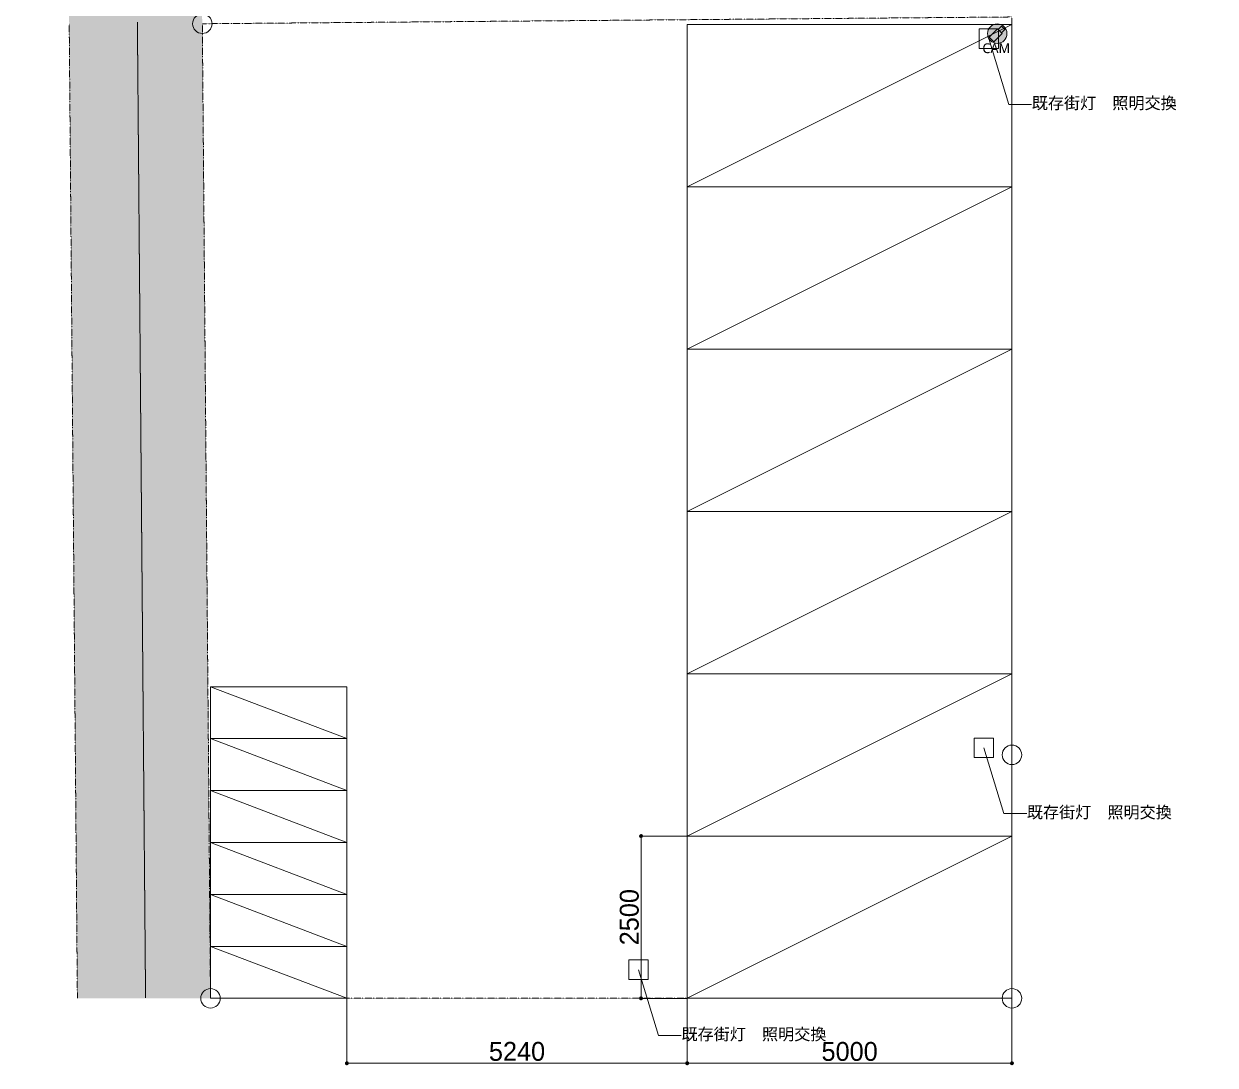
# Model space of a CAD drawing. Header units: millimetres. Extents: x -376000 to 292178, y -193032 to 188048.
# Drawn here: x -302425 to -284079, y 38031 to 54072 of the extents above; entities that cross this region are included whole.
import ezdxf

# ---------------------------------------------------------------- set-up
doc = ezdxf.new("R2010")
doc.units = ezdxf.units.MM
doc.header["$PDMODE"] = 1
doc.header["$PDSIZE"] = -2
doc.linetypes.add('ラインタイプ-6', pattern=[5.291531, 3.175, -1.058062, 0.352704, -0.705764])
doc.linetypes.add('一点鎖線', pattern=[9.144, 6.096, -0.762, 1.524, -0.762])
for name, color, linetype, lineweight, true_color in [('03_0.15', 7, 'Continuous', 15, 0x990099), ('04_0.10', 7, 'Continuous', 9, 0x0099ff), ('06一点鎖線', 7, 'ラインタイプ-6', 9, 0x9999ff), ('08_ハッチ・色', 7, 'Continuous', 5, 0x888888)]:
    doc.layers.add(name, color=color, linetype=linetype, lineweight=lineweight, true_color=true_color)
for name, color, linetype, lineweight in [('07_文字・記号', 7, 'Continuous', 9), ('_セキュリティー (2D)', 7, 'Continuous', 5), ('_塗（エリア） (2D)', 7, 'Continuous', 5), ('_天井プロット (2D)', 7, 'Continuous', 5), ('_平面図(既存部) (2D)', 7, 'Continuous', 5), ('_平面図（新設） (2D)', 7, 'Continuous', 5), ('_文字・記号 (2D)', 7, 'Continuous', 5), ('寸法', 7, 'Continuous', 5)]:
    doc.layers.add(name, color=color, linetype=linetype, lineweight=lineweight)
doc.styles.add('Helvetica', font='')
doc.styles.add('Hiragino Kaku Gothic Pro W3', font='', dxfattribs={"bigfont": 'Hiragino Kaku Gothic Pro W3'})
doc.styles.add('Hiragino Sans W3', font='', dxfattribs={"bigfont": 'Hiragino Sans W3'})
doc.styles.add('Yu Gothic UI', font='Yu Gothic UI.ttf')
doc.styles.get('Helvetica').set_extended_font_data('Helvetica')
doc.styles.get('Hiragino Kaku Gothic Pro W3').set_extended_font_data('Hiragino Kaku Gothic Pro W3')
doc.styles.get('Hiragino Sans W3').set_extended_font_data('Hiragino Sans W3')
doc.dimstyles.new('RGT', dxfattribs={"dimtxt": 161.781684, "dimasz": 0.999939, "dimexe": 0, "dimexo": 1, "dimgap": 0.5, "dimtad": 1, "dimdsep": 46, "dimtxsty": 'Hiragino Sans W3', "dimblk": 'DOT', "dimblk1": 'DOT', "dimblk2": 'DOT', "dimcen": 0, "dimazin": 0, "dimtfac": 1, "dimtix": 1, "dimtmove": 0, "dimatfit": 0, "dimldrblk": 'VW_FILLEDARROW', "dimfxl": 1, "dimfrac": 2, "dimtolj": 1, "dimarcsym": 0})

# ---------------------------------------------------------------- blocks, each defined once
blk = doc.blocks.new('塗（エリア） (2D)')
at = {"layer": '08_ハッチ・色', "linetype": 'Continuous', "lineweight": 0, "true_color": 0xeac0a9, "transparency": 33554483}
blk.add_hatch(color=31, dxfattribs=at).paths.add_polyline_path([(-299550, 39061), (-299676, 54073), (-300375, 73245), (-290384, 72465), (-282426, 72432), (-260354, 72432), (-260354, 79432), (-271390, 79432), (-282397, 79432), (-290097, 79464), (-294963, 79844), (-299830, 80224), (-302425, 80224), (-302425, 73245), (-302076, 63659), (-301726, 54073), (-301600, 39061)])
blk.add_hatch(color=31, dxfattribs=at).paths.add_polyline_path([(-299550, 39061), (-299676, 54073), (-300375, 73245), (-290384, 72465), (-282426, 72432), (-260354, 72432), (-260354, 79432), (-271390, 79432), (-282397, 79432), (-290097, 79464), (-294963, 79844), (-299830, 80224), (-302425, 80224), (-302425, 73245), (-302076, 63659), (-301726, 54073), (-301600, 39061)])
blk = doc.blocks.new('平面図(既存部) (2D)')
at = {"layer": '06一点鎖線', "color": 7, "lineweight": 9}
blk.add_line((-301726, 54073), (-301600.176, 39061.423), dxfattribs=at)
blk.add_line((-301726, 54073), (-301600.176, 39061.423), dxfattribs=at)
at = {"layer": '06一点鎖線', "color": 9, "linetype": '一点鎖線', "lineweight": 5, "true_color": 0xbbbbbb}
blk.add_line((-300676.16, 54096.533), (-300550.213, 39070.224), dxfattribs=at)
blk.add_line((-300676.16, 54096.533), (-300550.213, 39070.224), dxfattribs=at)
at = {"layer": '06一点鎖線', "color": 7, "lineweight": 9, "flags": 128}
blk.add_lwpolyline([(-299676, 54073), (-299550.176, 39061.423), (-287208.5, 39061.423), (-287208.5, 54177.5)], close=True, dxfattribs=at)
blk.add_lwpolyline([(-299676, 54073), (-299550.176, 39061.423), (-287208.5, 39061.423), (-287208.5, 54177.5)], close=True, dxfattribs=at)
at = {"layer": '06一点鎖線', "color": 7, "linetype": 'Continuous', "lineweight": 13}
for centre in [(-299676, 54073), (-299676, 54073), (-287208.5, 42811.423), (-299550.176, 39061.423), (-299550.176, 39061.423), (-287208.5, 39061.423)]:
    blk.add_circle(centre, 150, dxfattribs=at)
blk = doc.blocks.new('平面図（新設） (2D)')
at = {"layer": '03_0.15'}
for p, q in [((-292208.5, 51561.423), (-287208.5, 54061.423)), ((-292208.5, 49061.423), (-287208.5, 51561.423)), ((-292208.5, 46561.423), (-287208.5, 49061.423)), ((-292208.5, 44061.423), (-287208.5, 46561.423)), ((-292208.5, 41561.423), (-287208.5, 44061.423)), ((-292208.5, 39061.423), (-287208.5, 41561.423))]:
    blk.add_line(p, q, dxfattribs=at)
at = {"layer": '03_0.15', "transparency": 33554687}
for p, q in [((-299550.176, 43861.423), (-297450.176, 43061.423)), ((-299550.176, 43861.423), (-297450.176, 43061.423)), ((-299550.176, 43061.423), (-297450.176, 42261.423)), ((-299550.176, 43061.423), (-297450.176, 42261.423)), ((-299550.176, 42261.423), (-297450.176, 41461.423)), ((-299550.176, 42261.423), (-297450.176, 41461.423)), ((-299550.176, 41461.423), (-297450.176, 40661.423)), ((-299550.176, 41461.423), (-297450.176, 40661.423)), ((-299550.176, 40661.423), (-297450.176, 39861.423)), ((-299550.176, 40661.423), (-297450.176, 39861.423)), ((-299550.176, 39861.423), (-297450.176, 39061.423)), ((-299550.176, 39861.423), (-297450.176, 39061.423))]:
    blk.add_line(p, q, dxfattribs=at)
at = {"layer": '03_0.15', "flags": 128}
for points in [[(-292208.5, 54061.423), (-287208.5, 54061.423), (-287208.5, 51561.423), (-292208.5, 51561.423)], [(-292208.5, 51561.423), (-287208.5, 51561.423), (-287208.5, 49061.423), (-292208.5, 49061.423)], [(-292208.5, 49061.423), (-287208.5, 49061.423), (-287208.5, 46561.423), (-292208.5, 46561.423)], [(-292208.5, 46561.423), (-287208.5, 46561.423), (-287208.5, 44061.423), (-292208.5, 44061.423)], [(-292208.5, 44061.423), (-287208.5, 44061.423), (-287208.5, 41561.423), (-292208.5, 41561.423)], [(-292210.176, 41561.423), (-287210.176, 41561.423), (-287210.176, 39061.423), (-292210.176, 39061.423)]]:
    blk.add_lwpolyline(points, close=True, dxfattribs=at)
at = {"layer": '03_0.15', "transparency": 33554687, "flags": 128}
for points in [[(-297450.176, 43861.423), (-297450.176, 43061.423), (-299550.176, 43061.423), (-299550.176, 43861.423)], [(-297450.176, 43861.423), (-297450.176, 43061.423), (-299550.176, 43061.423), (-299550.176, 43861.423)], [(-297450.176, 43061.423), (-297450.176, 42261.423), (-299550.176, 42261.423), (-299550.176, 43061.423)], [(-297450.176, 43061.423), (-297450.176, 42261.423), (-299550.176, 42261.423), (-299550.176, 43061.423)], [(-297450.176, 42261.423), (-297450.176, 41461.423), (-299550.176, 41461.423), (-299550.176, 42261.423)], [(-297450.176, 42261.423), (-297450.176, 41461.423), (-299550.176, 41461.423), (-299550.176, 42261.423)], [(-297450.176, 41461.423), (-297450.176, 40661.423), (-299550.176, 40661.423), (-299550.176, 41461.423)], [(-297450.176, 41461.423), (-297450.176, 40661.423), (-299550.176, 40661.423), (-299550.176, 41461.423)], [(-297450.176, 40661.423), (-297450.176, 39861.423), (-299550.176, 39861.423), (-299550.176, 40661.423)], [(-297450.176, 40661.423), (-297450.176, 39861.423), (-299550.176, 39861.423), (-299550.176, 40661.423)], [(-297450.176, 39861.423), (-297450.176, 39061.423), (-299550.176, 39061.423), (-299550.176, 39861.423)], [(-297450.176, 39861.423), (-297450.176, 39061.423), (-299550.176, 39061.423), (-299550.176, 39861.423)]]:
    blk.add_lwpolyline(points, close=True, dxfattribs=at)
blk = doc.blocks.new('引出線付き注釈-16')
at = {"layer": '07_文字・記号'}
for p, q in [((0, 0), (-306, 1014)), ((353, 0), (0, 0))]:
    blk.add_line(p, q, dxfattribs=at)
at = {"layer": '07_文字・記号', "insert": (355, 112), "char_height": 181.9, "width": 2306.32, "attachment_point": 1, "line_spacing_factor": 0.840015, "style": 'Helvetica'}
blk.add_mtext('既存街灯\u3000照明交換', dxfattribs=at)
blk = doc.blocks.new('引出線付き注釈-17')
at = {"layer": '07_文字・記号'}
for p, q in [((0, 0), (-306, 1014)), ((353, 0), (0, 0))]:
    blk.add_line(p, q, dxfattribs=at)
at = {"layer": '07_文字・記号', "insert": (355, 112), "char_height": 181.9, "width": 2306.32, "attachment_point": 1, "line_spacing_factor": 0.840015, "style": 'Helvetica'}
blk.add_mtext('既存街灯\u3000照明交換', dxfattribs=at)
blk = doc.blocks.new('引出線付き注釈-18')
at = {"layer": '07_文字・記号'}
for p, q in [((0, 0), (-306, 1014)), ((353, 0), (0, 0))]:
    blk.add_line(p, q, dxfattribs=at)
at = {"layer": '07_文字・記号', "insert": (355, 112), "char_height": 181.9, "width": 2306.32, "attachment_point": 1, "line_spacing_factor": 0.840015, "style": 'Helvetica'}
blk.add_mtext('既存街灯\u3000照明交換', dxfattribs=at)
blk = doc.blocks.new('天井プロット (2D)')
at = {"layer": '07_文字・記号', "color": 160, "true_color": 0x0036e9, "flags": 128}
for points in [[(-287714, 53994), (-287414, 53994), (-287414, 53694), (-287714, 53694)], [(-287790, 43070), (-287490, 43070), (-287490, 42770), (-287790, 42770)], [(-293109, 39652), (-292809, 39652), (-292809, 39352), (-293109, 39352)]]:
    blk.add_lwpolyline(points, close=True, dxfattribs=at)
at = {"layer": '07_文字・記号'}
for name, p in [('引出線付き注釈-16', (-287258, 52830)), ('引出線付き注釈-17', (-287334, 41906)), ('引出線付き注釈-18', (-292653, 38488))]:
    blk.add_blockref(name, p, dxfattribs=at)
blk = doc.blocks.new('_Dot')
at = {"color": 0, "linetype": 'ByBlock', "lineweight": -2}
blk.add_line((-0.5, 0), (-1, 0), dxfattribs=at)
at = {"color": 0, "linetype": 'ByBlock', "const_width": 0.5}
blk.add_lwpolyline([(-0.25, 0, 1), (0.25, 0, 1)], format="xyb", close=True, dxfattribs=at)
blk = doc.blocks.new('*D397')
at = {"layer": 'Defpoints', "color": 0}
for p in [(-292208, 41561), (-292920, 39061), (-292210, 39061)]:
    blk.add_point(p, dxfattribs=at)
at = {"layer": '寸法', "color": 0, "lineweight": -2}
for p, q in [((-292210, 41561), (-292920, 41561)), ((-292920, 41501), (-292920, 39121)), ((-292211, 39061), (-292920, 39061))]:
    blk.add_line(p, q, dxfattribs=at)
at = {"layer": '寸法', "color": 0, "lineweight": -2, "xscale": 59.99633789062499, "yscale": 59.99633789062499, "zscale": 59.99633789062499}
for p, rotation in [((-292920, 41561), 90), ((-292920, 39061), 270)]:
    blk.add_blockref('_Dot', p, dxfattribs=dict(at, rotation=rotation))
at = {"layer": '寸法', "color": 0, "insert": (-293100, 40311), "char_height": 291.2, "attachment_point": 5, "rotation": 90, "style": 'Hiragino Kaku Gothic Pro W3'}
blk.add_mtext('\\A1;2500', dxfattribs=at)
blk = doc.blocks.new('VW_FILLEDARROW')
at = {"color": 0, "linetype": 'Continuous', "lineweight": 5, "transparency": 16777216, "flags": 128}
blk.add_lwpolyline([(-161.33, 43.23), (0, 0), (-161.33, -43.23)], close=True, dxfattribs=at)
blk = doc.blocks.new('*D398')
at = {"layer": 'Defpoints', "color": 0}
for p in [(-292208, 39061), (-287208, 39061), (-292208, 38061)]:
    blk.add_point(p, dxfattribs=at)
at = {"layer": '寸法', "color": 0, "lineweight": -2}
for p, q in [((-292208, 39060), (-292208, 38061)), ((-287208, 39060), (-287208, 38061)), ((-287268, 38061), (-292149, 38061))]:
    blk.add_line(p, q, dxfattribs=at)
at = {"layer": '寸法', "color": 0, "lineweight": -2, "xscale": 59.99633789062499, "yscale": 59.99633789062499, "zscale": 59.99633789062499, "rotation": 180}
blk.add_blockref('_Dot', (-292208, 38061), dxfattribs=at)
at = {"layer": '寸法', "color": 0, "lineweight": -2, "xscale": 59.99633789062499, "yscale": 59.99633789062499, "zscale": 59.99633789062499}
blk.add_blockref('_Dot', (-287208, 38061), dxfattribs=at)
at = {"layer": '寸法', "color": 0, "insert": (-289708, 38241), "char_height": 291.2, "attachment_point": 5, "style": 'Hiragino Kaku Gothic Pro W3'}
blk.add_mtext('\\A1;5000', dxfattribs=at)
blk = doc.blocks.new('*D418')
at = {"layer": 'Defpoints', "color": 0}
for p in [(-297450, 39061), (-292210, 39061), (-297450, 38061)]:
    blk.add_point(p, dxfattribs=at)
at = {"layer": '寸法', "color": 0, "lineweight": -2}
for p, q in [((-297450, 39060), (-297450, 38061)), ((-292210, 39060), (-292210, 38061)), ((-292270, 38061), (-297390, 38061))]:
    blk.add_line(p, q, dxfattribs=at)
at = {"layer": '寸法', "color": 0, "lineweight": -2, "xscale": 59.99633789062499, "yscale": 59.99633789062499, "zscale": 59.99633789062499, "rotation": 180}
blk.add_blockref('_Dot', (-297450, 38061), dxfattribs=at)
at = {"layer": '寸法', "color": 0, "lineweight": -2, "xscale": 59.99633789062499, "yscale": 59.99633789062499, "zscale": 59.99633789062499}
blk.add_blockref('_Dot', (-292210, 38061), dxfattribs=at)
at = {"layer": '寸法', "color": 0, "insert": (-294830, 38242), "char_height": 291.2, "attachment_point": 5, "style": 'Hiragino Kaku Gothic Pro W3'}
blk.add_mtext('\\A1;5240', dxfattribs=at)
blk = doc.blocks.new('グループ-1468')
at = {"layer": '04_0.10', "linetype": 'Continuous', "lineweight": 0, "true_color": 0xafb9da}
h = blk.add_hatch(color=9, dxfattribs=at)
edge = h.paths.add_edge_path()
edge.add_arc((0, 96), 150, 0, 360)
at = {"layer": '04_0.10', "color": 7, "lineweight": 13, "flags": 128}
for points in [[(66, 106), (13, 159), (66, 212), (119, 159)], [(-53, -30), (-124, 41), (4, 168), (74, 97)]]:
    blk.add_lwpolyline(points, close=True, dxfattribs=at)
at = {"layer": '04_0.10', "color": 7, "lineweight": 13}
blk.add_circle((0, 96), 150, dxfattribs=at)
blk = doc.blocks.new('防犯カメラ')
at = {"layer": '04_0.10'}
blk.add_blockref('グループ-1468', (0, 0), dxfattribs=at)
at = {"layer": '04_0.10', "color": 7, "insert": (-229, -130), "char_height": 150.8, "attachment_point": 4, "line_spacing_factor": 1.006498, "style": 'Yu Gothic UI'}
blk.add_mtext('CAM', dxfattribs=at)
blk = doc.blocks.new('セキュリティー (2D)')
at = {"layer": '04_0.10'}
blk.add_blockref('防犯カメラ', (-287435, 53825), dxfattribs=at)
blk = doc.blocks.new('文字・記号 (2D)')
at = {"layer": '寸法'}
dim = blk.add_linear_dim(base=(-292919.727, 39061.423), p1=(-292208.5, 41561.423), p2=(-292210.176, 39061.423), angle=270, dimstyle='RGT', override={"dimtxt": 291.207031, "dimasz": 59.996338, "dimgap": 30, "dimpost": '<>', "dimtxsty": 'Hiragino Kaku Gothic Pro W3', "dimtmove": 2}, dxfattribs=at)
dim.commit()
dim.dimension.update_dxf_attribs({"geometry": '*D397', "text_midpoint": (-293099.893, 40311.423)})
for base, p1, p2, picture, middle in [((-297450.176, 38061.423), (-292210.176, 39061.423), (-297450.176, 39061.423), '*D418', (-294830.176, 38241.589)), ((-292208.5, 38061.423), (-287208.5, 39061.423), (-292208.5, 39061.423), '*D398', (-289708.5, 38241.399))]:
    dim = blk.add_linear_dim(base=base, p1=p1, p2=p2, dimstyle='RGT', override={"dimtxt": 291.207031, "dimasz": 59.996338, "dimgap": 30, "dimpost": '<>', "dimtxsty": 'Hiragino Kaku Gothic Pro W3', "dimtmove": 2}, dxfattribs=at)
    dim.commit()
    dim.dimension.update_dxf_attribs({"geometry": picture, "text_midpoint": middle})

msp = doc.modelspace()

# ---------------------------------------------------------------- block references
at = {"layer": '_塗（エリア） (2D)'}
msp.add_blockref('塗（エリア） (2D)', (0, 0), dxfattribs=at)

# ---------------------------------------------------------------- next in the draw order: block references
at = {"layer": '_平面図(既存部) (2D)'}
msp.add_blockref('平面図(既存部) (2D)', (0, 0), dxfattribs=at)

# ---------------------------------------------------------------- next in the draw order: block references
at = {"layer": '_平面図（新設） (2D)'}
msp.add_blockref('平面図（新設） (2D)', (0, 0), dxfattribs=at)

# ---------------------------------------------------------------- next in the draw order: block references
at = {"layer": '_天井プロット (2D)'}
msp.add_blockref('天井プロット (2D)', (0, 0), dxfattribs=at)

# ---------------------------------------------------------------- next in the draw order: block references
at = {"layer": '_文字・記号 (2D)'}
msp.add_blockref('文字・記号 (2D)', (0, 0), dxfattribs=at)

# ---------------------------------------------------------------- next in the draw order: block references
at = {"layer": '_セキュリティー (2D)'}
msp.add_blockref('セキュリティー (2D)', (0, 0), dxfattribs=at)

doc.saveas('drawing.dxf')
